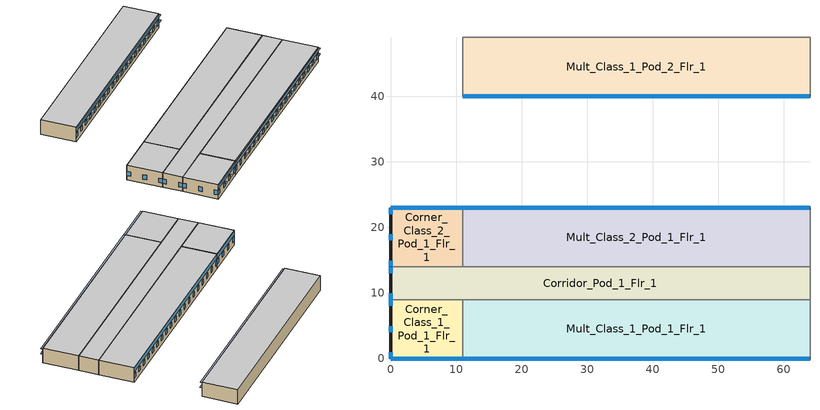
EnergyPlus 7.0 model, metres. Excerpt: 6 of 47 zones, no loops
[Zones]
Corner_Class_1_Pod_1_Flr_1
 floor ground (Unheated - 8in Slab with Carpet_NR_Ext-slab): 0,9 11,9 11,0 0,0 z0
 wall outside (Mass_R-13.3 ci_Ext-wall): 0,9 0,0 11,0 z0:4
 wall to Mult_Class_1_Pod_1_Flr_1 (Standard_Int-Wall): 11,0 11,9 z0:4
 wall to Corridor_Pod_1_Flr_1 (Standard_Int-Wall): 11,9 0,9 z0:4
 window (std_window_UValue_3.237_SHGC_0.390_VT_0.495): 0.05,0 0.96,0 / 3.38,0 4.29,0 / 6.71,0 7.62,0 / 10.04,0 10.95,0 z1.1:2.32
 window (daylight_window_UValue_3.237_SHGC_0.390_VT_0.495): 0.05,0 10.95,0 z2.79:3.8
 window (std_window_UValue_3.237_SHGC_0.390_VT_0.495_west): 0,8.95 0,8.04 / 0,4.96 0,4.04 / 0,0.96 0,0.05 z1.1:2.32
 ceiling to Corner_Class_1_Pod_1_Flr_2 (INT-FLOOR-UNDERSIDE): 0,0 11,0 11,9 0,9 z4
Mult_Class_1_Pod_1_Flr_1
 floor ground (Unheated - 8in Slab with Carpet_NR_Ext-slab): 11,9 64,9 64,0 11,0 z0
 wall outside (Mass_R-13.3 ci_Ext-wall): 11,0 64,0 z0:4
 wall to Lobby_Flr_1 (Standard_Int-Wall): 64,0 64,9 z0:4
 wall to Corridor_Pod_1_Flr_1 (Standard_Int-Wall): 64,9 11,9 z0:4
 window (std_window_UValue_3.237_SHGC_0.390_VT_0.495): 11.05,0 11.96,0 / 13.94,0 14.85,0 / 16.83,0 17.74,0 / 19.71,0 20.63,0 / 22.6,0 23.52,0 / 25.49,0 26.4,0 / 28.38,0 29.29,0 / 31.27,0 32.18,0 / 34.15,0 35.07,0 / 37.04,0 37.96,0 / 39.93,0 40.85,0 / 42.82,0 43.73,0 / 45.71,0 46.62,0 / 48.6,0 49.51,0 / 51.48,0 52.4,0 / 54.37,0 55.29,0 / 57.26,0 58.17,0 / 60.15,0 61.06,0 / 63.04,0 63.95,0 z1.1:2.32
 window (daylight_window_UValue_3.237_SHGC_0.390_VT_0.495): 11.05,0 63.95,0 z2.8:3.8
 ceiling to Mult_Class_1_Pod_1_Flr_2 (INT-FLOOR-UNDERSIDE): 11,0 64,0 64,9 11,9 z4
Corridor_Pod_1_Flr_1
 floor ground (Unheated - 8in Slab with Carpet_NR_Ext-slab): 0,14 64,14 64,9 0,9 z0
 wall outside (Mass_R-13.3 ci_Ext-wall): 0,14 0,9 z0:4
 wall to Lobby_Flr_1 (Standard_Int-Wall): 64,9 64,14 z0:4
 wall to Mult_Class_2_Pod_1_Flr_1 (Standard_Int-Wall): 64,14 11,14 z0:4
 wall to Corner_Class_2_Pod_1_Flr_1 (Standard_Int-Wall): 11,14 0,14 z0:4
 window (std_window_UValue_3.237_SHGC_0.390_VT_0.495_west): 0,13.95 0,13.04 / 0,9.96 0,9.05 z1.1:2.32
 ceiling to Corridor_Pod_1_Flr_2 (INT-FLOOR-UNDERSIDE): 0,9 64,9 64,14 0,14 z4
Corner_Class_2_Pod_1_Flr_1
 floor ground (Unheated - 8in Slab with Carpet_NR_Ext-slab): 0,23 11,23 11,14 0,14 z0
 wall outside (Mass_R-13.3 ci_Ext-wall): 11,23 0,23 0,14 z0:4
 wall to Mult_Class_2_Pod_1_Flr_1 (Standard_Int-Wall): 11,14 11,23 z0:4
 window (std_window_UValue_3.237_SHGC_0.490_VT_0.622): 10.95,23 10.04,23 / 7.62,23 6.71,23 / 4.29,23 3.38,23 / 0.96,23 0.05,23 z1.1:2.32
 window (daylight_window_UValue_3.237_SHGC_0.490_VT_0.622): 10.95,23 0.05,23 z2.79:3.8
 window (std_window_UValue_3.237_SHGC_0.390_VT_0.495_west): 0,22.95 0,22.04 / 0,18.96 0,18.04 / 0,14.96 0,14.05 z1.1:2.32
 ceiling to Corner_Class_2_Pod_1_Flr_2 (INT-FLOOR-UNDERSIDE): 0,14 11,14 11,23 0,23 z4
Mult_Class_2_Pod_1_Flr_1
 floor ground (Unheated - 8in Slab with Carpet_NR_Ext-slab): 11,23 64,23 64,14 11,14 z0
 wall outside (Mass_R-13.3 ci_Ext-wall): 64,23 11,23 z0:4
 wall to Main_Corridor_Flr_1 (Standard_Int-Wall): 64,14 64,23 z0:4
 window (std_window_UValue_3.237_SHGC_0.490_VT_0.622): 63.95,23 63.04,23 / 61.06,23 60.15,23 / 58.17,23 57.26,23 / 55.29,23 54.37,23 / 52.4,23 51.48,23 / 49.51,23 48.6,23 / 46.62,23 45.71,23 / 43.73,23 42.82,23 / 40.85,23 39.93,23 / 37.96,23 37.04,23 / 35.07,23 34.15,23 / 32.18,23 31.27,23 / 29.29,23 28.38,23 / 26.4,23 25.49,23 / 23.52,23 22.6,23 / 20.63,23 19.71,23 / 17.74,23 16.83,23 / 14.85,23 13.94,23 / 11.96,23 11.05,23 z1.1:2.32
 window (daylight_window_UValue_3.237_SHGC_0.490_VT_0.622): 63.95,23 11.05,23 z2.8:3.8
 ceiling to Mult_Class_2_Pod_1_Flr_2 (INT-FLOOR-UNDERSIDE): 11,14 64,14 64,23 11,23 z4
Mult_Class_1_Pod_2_Flr_1
 floor ground (Unheated - 8in Slab with Carpet_NR_Ext-slab): 11,49 64,49 64,40 11,40 z0
 wall outside (Mass_R-13.3 ci_Ext-wall): 11,40 64,40 z0:4
 wall to Main_Corridor_Flr_1 (Standard_Int-Wall): 64,40 64,49 z0:4
 wall to Corridor_Pod_2_Flr_1 (Standard_Int-Wall): 64,49 11,49 z0:4
 wall to Corner_Class_1_Pod_2_Flr_1 (Standard_Int-Wall): 11,49 11,40 z0:4
 window (std_window_UValue_3.237_SHGC_0.390_VT_0.495): 11.05,40 11.96,40 / 13.94,40 14.85,40 / 16.83,40 17.74,40 / 19.71,40 20.63,40 / 22.6,40 23.52,40 / 25.49,40 26.4,40 / 28.38,40 29.29,40 / 31.27,40 32.18,40 / 34.15,40 35.07,40 / 37.04,40 37.96,40 / 39.93,40 40.85,40 / 42.82,40 43.73,40 / 45.71,40 46.62,40 / 48.6,40 49.51,40 / 51.48,40 52.4,40 / 54.37,40 55.29,40 / 57.26,40 58.17,40 / 60.15,40 61.06,40 / 63.04,40 63.95,40 z1.1:2.32
 window (daylight_window_UValue_3.237_SHGC_0.390_VT_0.495): 11.05,40 63.95,40 z2.8:3.8
 ceiling to Mult_Class_1_Pod_2_Flr_2 (INT-FLOOR-UNDERSIDE): 11,40 64,40 64,49 11,49 z4
shading: 11.05,-0.5 11.05,0 63.95,0 63.95,-0.5 z3.8; 11.05,39.5 11.05,40 63.95,40 63.95,39.5 z3.8; 0.05,-0.5 0.05,0 10.95,0 10.95,-0.5 z3.8; 16.83,39.39 16.83,40 17.74,40 17.74,39.39 z2.32; 19.71,39.39 19.71,40 20.63,40 20.63,39.39 z2.32; 22.6,39.39 22.6,40 23.52,40 23.52,39.39 z2.32; 25.49,39.39 25.49,40 26.4,40 26.4,39.39 z2.32; 28.38,39.39 28.38,40 29.29,40 29.29,39.39 z2.32; 34.15,39.39 34.15,40 35.07,40 35.07,39.39 z2.32; 37.04,39.39 37.04,40 37.96,40 37.96,39.39 z2.32; 39.93,39.39 39.93,40 40.85,40 40.85,39.39 z2.32; 42.82,39.39 42.82,40 43.73,40 43.73,39.39 z2.32; 45.71,39.39 45.71,40 46.62,40 46.62,39.39 z2.32; 48.6,39.39 48.6,40 49.51,40 49.51,39.39 z2.32; 51.48,39.39 51.48,40 52.4,40 52.4,39.39 z2.32; 54.37,39.39 54.37,40 55.29,40 55.29,39.39 z2.32; 57.26,39.39 57.26,40 58.17,40 58.17,39.39 z2.32; 60.15,39.39 60.15,40 61.06,40 61.06,39.39 z2.32; 63.04,39.39 63.04,40 63.95,40 63.95,39.39 z2.32; 3.38,-0.61 3.38,0 4.29,0 4.29,-0.61 z2.32; 6.71,-0.61 6.71,0 7.62,0 7.62,-0.61 z2.32; 16.83,-0.61 16.83,0 17.74,0 17.74,-0.61 z2.32; 19.71,-0.61 19.71,0 20.63,0 20.63,-0.61 z2.32; 22.6,-0.61 22.6,0 23.52,0 23.52,-0.61 z2.32; 25.49,-0.61 25.49,0 26.4,0 26.4,-0.61 z2.32; 28.38,-0.61 28.38,0 29.29,0 29.29,-0.61 z2.32; 34.15,-0.61 34.15,0 35.07,0 35.07,-0.61 z2.32; 37.04,-0.61 37.04,0 37.96,0 37.96,-0.61 z2.32; 39.93,-0.61 39.93,0 40.85,0 40.85,-0.61 z2.32; 42.82,-0.61 42.82,0 43.73,0 43.73,-0.61 z2.32; 45.71,-0.61 45.71,0 46.62,0 46.62,-0.61 z2.32; 48.6,-0.61 48.6,0 49.51,0 49.51,-0.61 z2.32; 51.48,-0.61 51.48,0 52.4,0 52.4,-0.61 z2.32; 54.37,-0.61 54.37,0 55.29,0 55.29,-0.61 z2.32; 57.26,-0.61 57.26,0 58.17,0 58.17,-0.61 z2.32; 60.15,-0.61 60.15,0 61.06,0 61.06,-0.61 z2.32; 63.04,-0.61 63.04,0 63.95,0 63.95,-0.61 z2.32
[Building]
Secondary School Low-Energy Fan Coil: North Axis=0; Terrain=City; Loads Convergence Tolerance Value=0.04; Temperature Convergence Tolerance Value=0.2; Solar Distribution=FullExterior; Maximum Number of Warmup Days=25; Minimum Number of Warmup Days=6
[Site:Location]
USA NM-ALBUQUERQUE: Latitude {deg}=35.03; Longitude {deg}=-106.62; Time Zone {hr}=-7; Elevation {m}=1619
[Site:GroundTemperature:BuildingSurface]
19.213, 19.212, 19.191, 19.196, 20.446, 21.39, 21.565, 21.74, 21.83, 19.836, 19.374, 19.272
[Site:WaterMainsTemperature]
Calculation Method=CORRELATION; Annual Average Outdoor Air Temperature {C}=13.18; Maximum Difference In Monthly Average Outdoor Air Temperatures {deltaC}=24
[SizingPeriod:DesignDay] Barometric Pressure {Pa}=83328; Rain {0-no,1-yes}=0; Snow on ground {0-no,1-yes}=0; Day of Month=21; Daylight Savings Time Indicator=0; Humidity Indicating Type=WetBulb
Name | Maximum Dry-Bulb Temperature {C} | Daily Temp Range {C} | Humidity Indicating Conditions at Maximum Dry-Bulb | Wind Speed {m/s} design conditions vs. traditional 6.71 m/s (15 mph) | Wind Direction {Degrees; N=0, S=180} | Clearness {0.0 to 1.1} | Month | Day Type | Wind Speed {m/s} design conditions vs. traditional 3.35 m/s (7mph)
ALBUQUERQUE Ann Htg 99.6% Condns DB | -9 | 0 | -9 | 3.3 | 0 | 0 | 1 | WinterDesignDay
ALBUQUERQUE Ann Clg .4% Condns DB=>MWB | 35.6 | 14.1 | 15.7 |  | 260 | 1 | 7 | SummerDesignDay | 4.4
ALBUQUERQUE Ann Clg .4% Condns WB=>MDB | 28.3 | 14.1 | 18.5 |  | 260 | 1 | 7 | SummerDesignDay | 4.4
[WindowMaterial:SimpleGlazingSystem] U-Factor=1.931
Name | Solar Heat Gain Coefficient | Visible Transmittance
SOUTH | 0.75 | 0.75
NORTH | 0.62 | 0.62
WEST | 0.4 | 0.4
[Material] Thermal Absorptance=0.9
Name | Roughness | Thickness | Conductivity | Density | Specific Heat | Solar Absorptance | Visible Absorptance | Thickness {m} | Conductivity {W/m-K} | Density {kg/m3} | Specific Heat {J/kg-K}
GP01 1/2 GYPSUM | Smooth | 0.0127 | 0.16 | 800 | 1090 | 0.7 | 0.5
1IN Stucco | Smooth | 0.0253 | 0.6918 | 1858 | 837 | 0.92 | 0.92
8IN Concrete HW | MediumRough | 0.2033 | 1.7296 | 2243 | 837 | 0.65 | 0.65
Wall Insulation [61] | MediumRough | 0.0785 | 0.0432 | 91 | 837 | 0.5 | 0.5
1/2IN Gypsum | Smooth | 0.0127 | 0.16 | 784.9 | 830 | 0.92 | 0.92
MAT-CC05 8 HW CONCRETE | Rough | 0.2032 | 1.311 | 2240 | 836.8 | 0.7 | 0.7
Std Wood 6inch | MediumSmooth |  |  |  |  | 0.7 | 0.7 | 0.15 | 0.12 | 540 | 1210
Std MAT-CC05 4 MW CONCRETE | Rough |  |  |  |  | 0.7 | 0.2 | 0.1 | 0.858 | 1968 | 836.8
[Material:NoMass] Roughness=VeryRough; Thermal Absorptance=0.9; Solar Absorptance=0.7; Visible Absorptance=0.8
Name | Thermal Resistance {(m2-K)/W} | Thermal Resistance {m2-K/W}
CP02 CARPET PAD | 0.2165
Std CP02 CARPET PAD |  | 0.21648
[Construction]
std_window_UValue_3.237_SHGC_0.390_VT_0.495; daylight_window_UValue_3.237_SHGC_0.390_VT_0.495: SOUTH
std_window_UValue_3.237_SHGC_0.490_VT_0.622; daylight_window_UValue_3.237_SHGC_0.490_VT_0.622: NORTH
std_window_UValue_3.237_SHGC_0.390_VT_0.495_west: WEST
Standard_Int-Wall: GP01 1/2 GYPSUM, GP01 1/2 GYPSUM
Mass_R-13.3 ci_Ext-wall: 1IN Stucco, 8IN Concrete HW, Wall Insulation [61], 1/2IN Gypsum
Unheated - 8in Slab with Carpet_NR_Ext-slab: MAT-CC05 8 HW CONCRETE, CP02 CARPET PAD
InteriorFurnishings: Std Wood 6inch
INT-FLOOR-UNDERSIDE: Std CP02 CARPET PAD, Std MAT-CC05 4 MW CONCRETE
[Zone] Type=1; Multiplier=1; Ceiling Height {m}=4; Floor Area {m2}=AutoCalculate; Part of Total Floor Area=Yes
Name | Volume {m3}
Corner_Class_1_Pod_1_Flr_1; Corner_Class_2_Pod_1_Flr_1 | 396
Mult_Class_1_Pod_1_Flr_1; Mult_Class_2_Pod_1_Flr_1; Mult_Class_1_Pod_2_Flr_1 | 1908
Corridor_Pod_1_Flr_1 | 1280
[InternalMass] Construction=InteriorFurnishings
Name | Zone | Surface Area
Corner_Class_1_Pod_1_Flr_1 Internal Mass | Corner_Class_1_Pod_1_Flr_1 | 198
Mult_Class_1_Pod_1_Flr_1 Internal Mass | Mult_Class_1_Pod_1_Flr_1 | 954
Corridor_Pod_1_Flr_1 Internal Mass | Corridor_Pod_1_Flr_1 | 640
Corner_Class_2_Pod_1_Flr_1 Internal Mass | Corner_Class_2_Pod_1_Flr_1 | 198
Mult_Class_2_Pod_1_Flr_1 Internal Mass | Mult_Class_2_Pod_1_Flr_1 | 954
Mult_Class_1_Pod_2_Flr_1 Internal Mass | Mult_Class_1_Pod_2_Flr_1 | 954
[ZoneInfiltration:DesignFlowRate] Schedule=INFIL_SCH; Design Volume Flow Rate Calculation Method=Flow/ExteriorWallArea; Flow per Exterior Surface Area {m3/s/m2}=0.000302; Constant Term Coefficient=1; Temperature Term Coefficient=0; Velocity Term Coefficient=0; Velocity Squared Term Coefficient=0
Name | Zone
Corner_Class_1_Pod_1_Flr_1_Infiltration | Corner_Class_1_Pod_1_Flr_1
Mult_Class_1_Pod_1_Flr_1_Infiltration | Mult_Class_1_Pod_1_Flr_1
Corridor_Pod_1_Flr_1_Infiltration | Corridor_Pod_1_Flr_1
Corner_Class_2_Pod_1_Flr_1_Infiltration | Corner_Class_2_Pod_1_Flr_1
Mult_Class_2_Pod_1_Flr_1_Infiltration | Mult_Class_2_Pod_1_Flr_1
Mult_Class_1_Pod_2_Flr_1_Infiltration | Mult_Class_1_Pod_2_Flr_1
[People] Schedule=Bldg_Occ_Sch; Number of People Calculation Method=People; Fraction Radiant=0.3; User Specified Sensible Fraction=AUTOCALCULATE; Activity Level Schedule=ACTIVITY_SCH; Carbon Dioxide Generation Rate {m3/s-W}=3.82E-8; Enable ASHRAE 55 Comfort Warnings=No; MRT Calculation=ZoneAveraged; Work Efficiency Schedule=WORK_EFF_SCH; Clothing Schedule=CLOTHING_SCH; Air Velocity Schedule=AIR_VELO_SCH; Thermal Comfort Report=FANGER
Name | Zone | Number of People
Corner_Class_1_Pod_1_Flr_1 People | Corner_Class_1_Pod_1_Flr_1 | 34.65
Mult_Class_1_Pod_1_Flr_1 People | Mult_Class_1_Pod_1_Flr_1 | 166.95
Corner_Class_2_Pod_1_Flr_1 People | Corner_Class_2_Pod_1_Flr_1 | 34.65
Mult_Class_2_Pod_1_Flr_1 People | Mult_Class_2_Pod_1_Flr_1 | 166.95
Mult_Class_1_Pod_2_Flr_1 People | Mult_Class_1_Pod_2_Flr_1 | 166.95
[Lights] Design Level Calculation Method=LightingLevel; Return Air Fraction=0; Fraction Radiant=0.37; Fraction Visible=0.2; Fraction Replaceable=1; Return Air Fraction is Calculated from Plenum Temperature=No
Name | Zone | Schedule | Design Level {W}
Corner_Class_1_Pod_1_Flr_1_Lights | Corner_Class_1_Pod_1_Flr_1 | Corner_Class_1_Pod_1_Flr_1_South_Class | 852.39
Mult_Class_1_Pod_1_Flr_1_Lights | Mult_Class_1_Pod_1_Flr_1 | Mult_Class_1_Pod_1_Flr_1_South_Class | 4106.97
Corridor_Pod_1_Flr_1_Lights | Corridor_Pod_1_Flr_1 | Bldg_Light_Sch | 1379.2
Corner_Class_2_Pod_1_Flr_1_Lights | Corner_Class_2_Pod_1_Flr_1 | Corner_Class_2_Pod_1_Flr_1_North_Class | 852.39
Mult_Class_2_Pod_1_Flr_1_Lights | Mult_Class_2_Pod_1_Flr_1 | Mult_Class_2_Pod_1_Flr_1_North_Class | 4106.97
Mult_Class_1_Pod_2_Flr_1_Lights | Mult_Class_1_Pod_2_Flr_1 | Mult_Class_1_Pod_2_Flr_1_South_Class | 4106.97
[ElectricEquipment] Schedule=Bldg_Equip_Sch; Design Level Calculation Method=EquipmentLevel; Fraction Latent=0; Fraction Radiant=0.5; Fraction Lost=0
Name | Zone | Design Level {W}
Corner_Class_1_Pod_1_Flr_1_PlugMisc_Equip | Corner_Class_1_Pod_1_Flr_1 | 575.19
Mult_Class_1_Pod_1_Flr_1_PlugMisc_Equip | Mult_Class_1_Pod_1_Flr_1 | 2771.37
Corridor_Pod_1_Flr_1_PlugMisc_Equip | Corridor_Pod_1_Flr_1 | 412.8
Corner_Class_2_Pod_1_Flr_1_PlugMisc_Equip | Corner_Class_2_Pod_1_Flr_1 | 575.19
Mult_Class_2_Pod_1_Flr_1_PlugMisc_Equip | Mult_Class_2_Pod_1_Flr_1 | 2771.37
Mult_Class_1_Pod_2_Flr_1_PlugMisc_Equip | Mult_Class_1_Pod_2_Flr_1 | 2771.37
[SetpointManager:MixedAir] Control Variable {Temperature}=Temperature
Name | Setpoint Node or NodeList
PSZ-AC_1:5_CoolC 2 SAT Manager | PSZ-AC_1:5_CoolC 2-PSZ-AC_1:5_FanNode
PSZ-AC_2:6_CoolC 2 SAT Manager | PSZ-AC_2:6_CoolC 2-PSZ-AC_2:6_FanNode
PSZ-AC_3:7_CoolC 2 SAT Manager | PSZ-AC_3:7_CoolC 2-PSZ-AC_3:7_FanNode
PSZ-AC_4:8_CoolC 2 SAT Manager | PSZ-AC_4:8_CoolC 2-PSZ-AC_4:8_FanNode
PSZ-AC_5:9_CoolC 2 SAT Manager | PSZ-AC_5:9_CoolC 2-PSZ-AC_5:9_FanNode
[AvailabilityManager:NightCycle] Availability Schedule=Always_On; Fan Schedule=HVACOperationSchd; Control Type {CycleOnAny | CycleOnControlZone | CycleOnAnyZoneFansOnly}=CycleOnAny; Thermostat Tolerance {delta C}=1; Cycling Run Time {s}=1800
PSZ-AC_1:5 Availability Manager; PSZ-AC_2:6 Availability Manager; PSZ-AC_3:7 Availability Manager; PSZ-AC_4:8 Availability Manager; PSZ-AC_5:9 Availability Manager
[Exterior:Lights]
Exterior Facade Lighting: Schedule=Ext_Light_Sch; Design Level=18979.8; Control Option=AstronomicalClock
[Schedule:Compact]
Bldg_Light_Sch: Fraction, Through: 6/30, For: Weekdays, Until: 06:00, 0.2, Until: 07:00, 0.4, Until: 16:00, 0.9, Until: 19:00, 0.7, Until: 21:00, 0.5, Until: 24:00, 0.2, For: SummerDesignDay, Until: 24:00, 1, For: WinterDesignDay, Until: 24:00, 0, For: AllOtherDays, Until: 24:00, 0.2, Through: 9/1, For: Weekdays, Until: 08:00, 0.2, Until: 14:00, 0.5, Until: 24:00, 0.2, For: SummerDesignDay, Until: 24:00, 1, For: WinterDesignDay, Until: 24:00, 0, For: AllOtherDays, Until: 24:00, 0.2, Through: 12/31, For: Weekdays, Until: 06:00, 0.2, Until: 07:00, 0.4, Until: 16:00, 0.9, Until: 19:00, 0.7, Until: 21:00, 0.5, Until: 24:00, 0.2, For: SummerDesignDay, Until: 24:00, 1, For: WinterDesignDay, Until: 24:00, 0, For: AllOtherDays, Until: 24:00, 0.2
Bldg_Occ_Sch: Fraction, Through: 6/30, For: Weekdays, Until: 08:00, 0, Until: 09:00, 0.5, Until: 11:00, 0.45, Until: 13:00, 0.2, Until: 14:00, 0.45, Until: 17:00, 0.05, Until: 24:00, 0, For: SummerDesignDay, Until: 24:00, 1, For: AllOtherDays, Until: 24:00, 0, Through: 9/1, For: Weekdays, Until: 09:00, 0, Until: 13:00, 0.05, Until: 24:00, 0, For: SummerDesignDay, Until: 24:00, 1, For: AllOtherDays, Until: 24:00, 0, Through: 12/31, For: Weekdays, Until: 08:00, 0, Until: 09:00, 0.5, Until: 11:00, 0.45, Until: 13:00, 0.2, Until: 14:00, 0.45, Until: 17:00, 0.05, Until: 24:00, 0, For: SummerDesignDay, Until: 24:00, 1, For: AllOtherDays, Until: 24:00, 0
Infil_Sch: Fraction, Through: 6/30, For: WinterDesignDay SummerDesignDay, Until: 24:00, 1, For: Weekdays, Until: 06:00, 0.5, Until: 18:00, 1, Until: 24:00, 0.5, For: AllOtherDays, Until: 24:00, 0.5, Through: 9/1, For: WinterDesignDay SummerDesignDay, Until: 24:00, 1, For: Weekdays, Until: 08:00, 0.5, Until: 13:00, 1, Until: 24:00, 0.5, For: AllOtherDays, Until: 24:00, 0.5, Through: 12/31, For: WinterDesignDay SummerDesignDay, Until: 24:00, 1, For: Weekdays, Until: 06:00, 0.5, Until: 18:00, 1, Until: 24:00, 0.5, For: AllOtherDays, Until: 24:00, 0.5
Always_On; HvacOperationSchd: On/Off, Through: 12/31, For: AllDays, Until: 24:00, 1
Work_Eff_Sch: Fraction, Through: 12/31, For: AllDays, Until: 24:00, 0
Air_Velo_Sch: Any Number, Through: 12/31, For: AllDays, Until: 24:00, 0.2
Clothing_Sch: Any Number, Through: 04/30, For: AllDays, Until: 24:00, 1.1, Through: 09/30, For: AllDays, Until: 24:00, 0.6, Through: 12/31, For: AllDays, Until: 24:00, 1.1
Activity_Sch: Any Number, Through: 12/31, For: AllDays, Until: 24:00, 120
Bldg_Equip_Sch: Fraction, Through: 6/30, For: Weekdays SummerDesignDay, Until: 08:00, 0.25, Until: 15:00, 0.65, Until: 24:00, 0.25, For: WinterDesignDay, Until: 24:00, 0, For: AllOtherDays, Until: 24:00, 0.25, Through: 9/1, For: Weekdays SummerDesignDay, Until: 08:00, 0.25, Until: 13:00, 0.65, Until: 24:00, 0.25, For: WinterDesignDay, Until: 24:00, 0, For: AllOtherDays, Until: 24:00, 0.25, Through: 12/31, For: Weekdays SummerDesignDay, Until: 08:00, 0.25, Until: 15:00, 0.65, Until: 24:00, 0.25, For: WinterDesignDay, Until: 24:00, 0, For: AllOtherDays, Until: 24:00, 0.25
Ext_Light_Sch: Fraction, Through: 12/31, For: AllDays, Until: 06:00, 0.25, Until: 24:00, 1
[Schedule:File] Column Number=6; Rows to Skip at Top=2; Number of Hours of Data=8760; Column Separator=Comma
Name | File
Corner_Class_1_Pod_1_Flr_1_South_Class; Mult_Class_1_Pod_1_Flr_1_South_Class; Mult_Class_1_Pod_2_Flr_1_South_Class | South_Class.csv
Corner_Class_2_Pod_1_Flr_1_North_Class; Mult_Class_2_Pod_1_Flr_1_North_Class | North_Class.csv
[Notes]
Start SimMetaData
WeatherFileName=USA_NM_Albuquerque_TMY2.epw
RoofConstruction=Insulation Entirely Above Deck
ExtWallConstruction=Mass
End SimMetaData
Number of Zones: 47
US National Holidays
